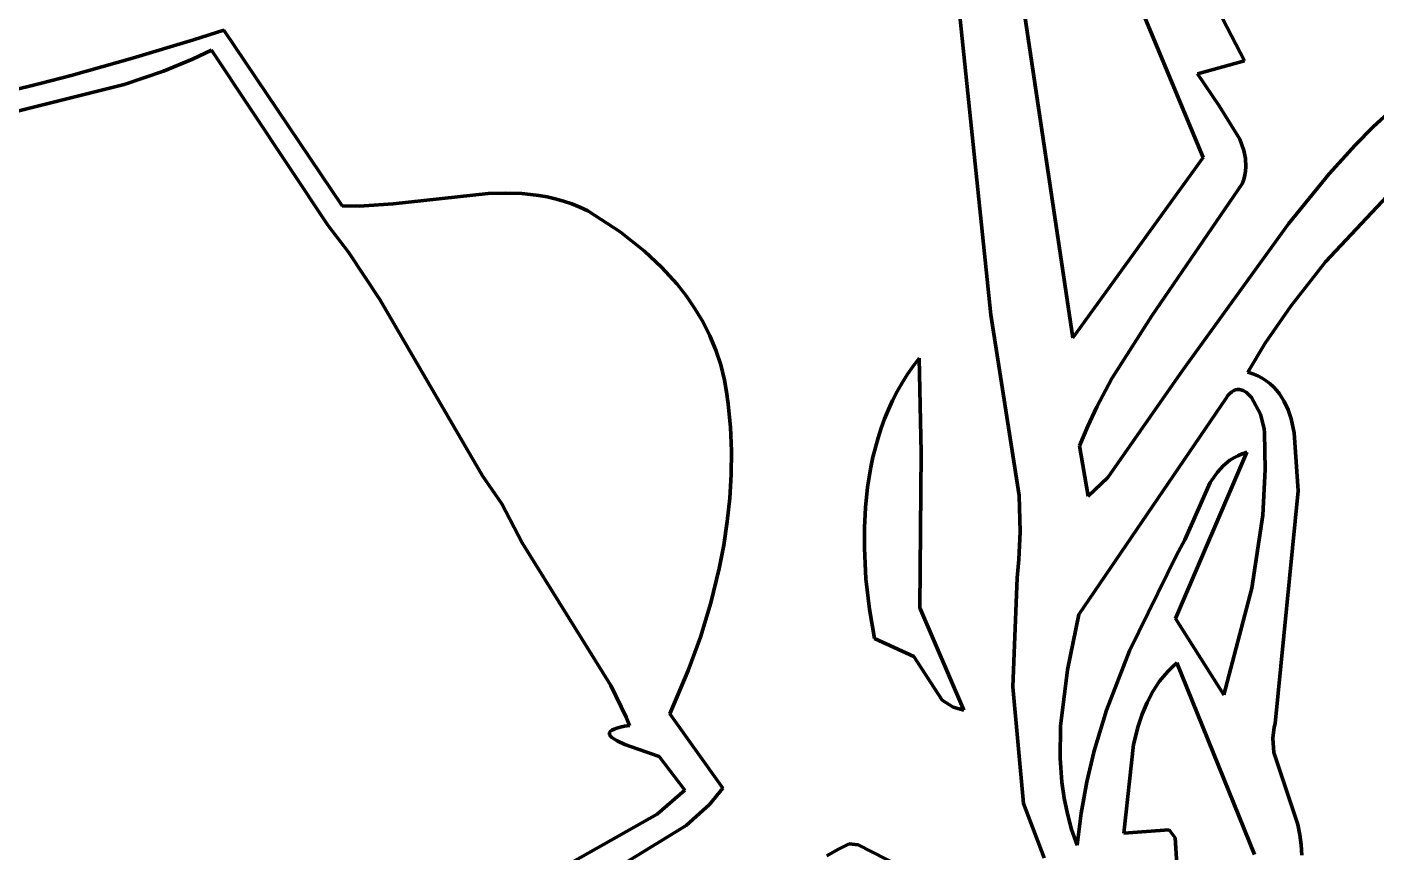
# Model space of a CAD drawing. Header units: millimetres. Extents: x 0 to 15.3, y 0 to 17.7.
# Drawn here: x 6.731 to 8.015, y 12.559 to 13.344 of the extents above; entities that cross this region are included whole.
import ezdxf

# ---------------------------------------------------------------- set-up
doc = ezdxf.new("R2010")
doc.units = ezdxf.units.MM
doc.layers.add('color#0a0a0aff', color=7, linetype='CONTINUOUS', lineweight=100)
doc.layers.add('color#ffffffff', color=7, linetype='CONTINUOUS', lineweight=100)

msp = doc.modelspace()

# ---------------------------------------------------------------- linework, layer by layer
at = {"layer": 'color#0a0a0aff'}
for p, q in [((7.6647, 13.4602), (7.7261, 13.0483)), ((7.8261, 13.434), (7.8894, 13.3117)), ((7.6482, 13.0703), (7.6163, 13.3761)), ((7.85, 13.2199), (7.7904, 13.3627)), ((6.8897, 13.3318), (6.9186, 13.341)), ((6.9186, 13.341), (7.031, 13.1739)), ((6.8316, 13.3142), (6.8897, 13.3318)), ((6.9067, 13.3218), (6.8887, 13.3133)), ((7.0175, 13.1554), (6.9067, 13.3218)), ((6.8024, 13.3059), (6.8316, 13.3142)), ((6.8887, 13.3133), (6.8612, 13.302)), ((7.8894, 13.3117), (7.8447, 13.2993)), ((6.7437, 13.2902), (6.7731, 13.2979)), ((6.7731, 13.2979), (6.8024, 13.3059)), ((6.8612, 13.302), (6.8237, 13.2893)), ((7.8447, 13.2993), (7.8652, 13.2689)), ((6.8237, 13.2893), (6.6315, 13.2413)), ((6.7142, 13.2828), (6.7437, 13.2902)), ((7.8652, 13.2689), (7.8849, 13.2373)), ((8.0119, 13.2488), (8.0299, 13.2655)), ((7.9946, 13.2315), (8.0119, 13.2488)), ((7.8849, 13.2373), (7.8889, 13.2263)), ((7.9699, 13.2043), (7.9946, 13.2315)), ((7.7261, 13.0483), (7.85, 13.2199)), ((7.8889, 13.2263), (7.8903, 13.2187)), ((7.8903, 13.2187), (7.8907, 13.2109)), ((7.8903, 13.2069), (7.8897, 13.2029)), ((7.8907, 13.2109), (7.8903, 13.2069)), ((7.8873, 13.1947), (7.8013, 13.0693)), ((7.8887, 13.1989), (7.8873, 13.1947)), ((7.8897, 13.2029), (7.8887, 13.1989)), ((7.9313, 13.1566), (7.9699, 13.2043)), ((8.0398, 13.1985), (7.9666, 13.1204)), ((7.0797, 13.1756), (7.1698, 13.1856)), ((7.1698, 13.1856), (7.186, 13.186)), ((7.186, 13.186), (7.2021, 13.1854)), ((7.2021, 13.1854), (7.2101, 13.1847)), ((7.2101, 13.1847), (7.2181, 13.1837)), ((7.2181, 13.1837), (7.226, 13.1823)), ((7.226, 13.1823), (7.2338, 13.1805)), ((7.2338, 13.1805), (7.2416, 13.1783)), ((7.031, 13.1739), (7.0471, 13.1736)), ((7.0471, 13.1736), (7.0797, 13.1756)), ((7.2416, 13.1783), (7.2494, 13.1756)), ((7.2494, 13.1756), (7.2571, 13.1725)), ((7.2571, 13.1725), (7.2647, 13.1689)), ((7.2647, 13.1689), (7.2956, 13.149)), ((7.0371, 13.1296), (7.0175, 13.1554)), ((7.8305, 13.0171), (7.9313, 13.1566)), ((7.2956, 13.149), (7.3187, 13.1307)), ((7.0669, 13.0848), (7.0371, 13.1296)), ((7.3187, 13.1307), (7.3349, 13.1156)), ((7.9666, 13.1204), (7.9334, 13.0785)), ((7.3349, 13.1156), (7.3496, 13.0993)), ((7.3496, 13.0993), (7.3587, 13.0878)), ((7.1646, 12.9172), (7.0669, 13.0848)), ((7.3587, 13.0878), (7.3669, 13.0757)), ((7.9334, 13.0785), (7.9092, 13.0432)), ((7.3669, 13.0757), (7.3744, 13.0632)), ((7.6749, 12.8984), (7.6482, 13.0703)), ((7.8013, 13.0693), (7.7632, 13.0095)), ((7.3744, 13.0632), (7.3809, 13.0501)), ((7.3809, 13.0501), (7.3866, 13.0366)), ((7.9092, 13.0432), (7.8926, 13.0157)), ((7.3866, 13.0366), (7.3912, 13.0225)), ((7.5742, 13.0214), (7.58, 13.0291)), ((7.58, 13.0291), (7.5818, 12.9392)), ((7.3912, 13.0225), (7.3947, 13.0079)), ((7.5637, 13.0055), (7.5687, 13.0136)), ((7.5687, 13.0136), (7.5742, 13.0214)), ((7.7594, 12.9156), (7.8305, 13.0171)), ((7.8926, 13.0157), (7.8975, 13.014)), ((7.8975, 13.014), (7.9021, 13.0121)), ((7.3947, 13.0079), (7.3966, 12.9968)), ((7.559, 12.9972), (7.5637, 13.0055)), ((7.7632, 13.0095), (7.7489, 12.9828)), ((7.9021, 13.0121), (7.9063, 13.0098)), ((7.9063, 13.0098), (7.9101, 13.0074)), ((7.9101, 13.0074), (7.9137, 13.0046)), ((7.9137, 13.0046), (7.9169, 13.0017)), ((7.9169, 13.0017), (7.9199, 12.9985)), ((7.3966, 12.9968), (7.3981, 12.9856)), ((7.5507, 12.9801), (7.5547, 12.9887)), ((7.5547, 12.9887), (7.559, 12.9972)), ((7.8719, 12.9909), (7.7319, 12.7851)), ((7.8737, 12.9934), (7.8719, 12.9909)), ((7.8755, 12.9954), (7.8737, 12.9934)), ((7.8774, 12.997), (7.8755, 12.9954)), ((7.8792, 12.9981), (7.8774, 12.997)), ((7.881, 12.9989), (7.8792, 12.9981)), ((7.8828, 12.9992), (7.881, 12.9989)), ((7.8846, 12.9992), (7.8828, 12.9992)), ((7.8881, 12.9983), (7.8846, 12.9992)), ((7.8914, 12.9962), (7.8881, 12.9983)), ((7.8961, 12.9915), (7.8914, 12.9962)), ((7.9046, 12.9756), (7.8961, 12.9915)), ((7.9199, 12.9985), (7.9226, 12.9951)), ((7.9226, 12.9951), (7.9272, 12.9878)), ((7.9272, 12.9878), (7.9308, 12.9798)), ((7.3981, 12.9856), (7.4003, 12.9631)), ((7.5471, 12.9713), (7.5507, 12.9801)), ((7.7489, 12.9828), (7.7404, 12.9644)), ((7.9082, 12.9618), (7.9046, 12.9756)), ((7.9308, 12.9798), (7.9337, 12.9714)), ((7.4003, 12.9631), (7.4013, 12.9407)), ((7.5409, 12.9533), (7.5438, 12.9624)), ((7.5438, 12.9624), (7.5471, 12.9713)), ((7.7404, 12.9644), (7.7326, 12.9456)), ((7.9084, 12.958), (7.9082, 12.9618)), ((7.9337, 12.9714), (7.9366, 12.9579)), ((7.5383, 12.9441), (7.5409, 12.9533)), ((7.9092, 12.9232), (7.9084, 12.958)), ((7.9366, 12.9579), (7.9405, 12.9028)), ((7.4013, 12.9407), (7.4011, 12.9182)), ((7.5359, 12.9348), (7.5383, 12.9441)), ((7.5818, 12.9392), (7.5806, 12.7914)), ((7.7326, 12.9456), (7.7406, 12.8978)), ((7.8916, 12.9395), (7.8239, 12.7813)), ((7.8792, 12.9341), (7.8831, 12.9361)), ((7.8831, 12.9361), (7.8872, 12.9379)), ((7.8872, 12.9379), (7.8916, 12.9395)), ((7.5308, 12.9064), (7.5339, 12.9254)), ((7.5339, 12.9254), (7.5359, 12.9348)), ((7.8636, 12.9207), (7.8692, 12.9266)), ((7.8692, 12.9266), (7.8756, 12.9318)), ((7.8756, 12.9318), (7.8792, 12.9341)), ((7.9067, 12.8796), (7.9092, 12.9232)), ((7.1828, 12.8905), (7.1646, 12.9172)), ((7.4011, 12.9182), (7.3998, 12.8958)), ((7.7406, 12.8978), (7.7594, 12.9156)), ((7.8328, 12.8561), (7.8566, 12.9107)), ((7.8566, 12.9107), (7.8636, 12.9207)), ((7.5288, 12.8871), (7.5308, 12.9064)), ((7.6759, 12.8637), (7.6749, 12.8984)), ((7.9405, 12.9028), (7.9185, 12.6815)), ((7.2024, 12.8533), (7.1828, 12.8905)), ((7.3998, 12.8958), (7.3974, 12.8735)), ((7.5278, 12.8677), (7.5288, 12.8871)), ((7.3974, 12.8735), (7.3941, 12.8512)), ((7.8963, 12.8103), (7.9067, 12.8796)), ((7.5278, 12.8482), (7.5278, 12.8677)), ((7.6748, 12.8376), (7.6759, 12.8637)), ((7.2866, 12.7176), (7.2024, 12.8533)), ((7.3941, 12.8512), (7.3898, 12.8291)), ((7.5293, 12.8191), (7.5278, 12.8482)), ((7.8247, 12.8415), (7.8328, 12.8561)), ((7.6731, 12.8201), (7.6748, 12.8376)), ((7.7799, 12.7507), (7.8247, 12.8415)), ((7.3898, 12.8291), (7.3817, 12.7962)), ((7.5327, 12.7904), (7.5293, 12.8191)), ((7.6689, 12.7163), (7.6731, 12.8201)), ((7.8699, 12.7087), (7.8963, 12.8103)), ((7.3817, 12.7962), (7.3718, 12.7638)), ((7.5375, 12.7625), (7.5327, 12.7904)), ((7.5806, 12.7914), (7.6223, 12.6941)), ((7.7319, 12.7851), (7.7209, 12.7325)), ((7.8239, 12.7813), (7.8699, 12.7087)), ((7.3718, 12.7638), (7.3603, 12.732)), ((7.5747, 12.7452), (7.5375, 12.7625)), ((7.6018, 12.7037), (7.5747, 12.7452)), ((7.7581, 12.6941), (7.7799, 12.7507)), ((7.3603, 12.732), (7.3426, 12.6906)), ((7.7209, 12.7325), (7.7145, 12.6791)), ((7.8164, 12.7309), (7.8124, 12.7264)), ((7.8206, 12.7352), (7.8164, 12.7309)), ((7.8252, 12.7393), (7.8206, 12.7352)), ((7.899, 12.5571), (7.8252, 12.7393)), ((7.8087, 12.7217), (7.8022, 12.7119)), ((7.8124, 12.7264), (7.8087, 12.7217)), ((7.3011, 12.6875), (7.2866, 12.7176)), ((7.6792, 12.6054), (7.6689, 12.7163)), ((7.8022, 12.7119), (7.7967, 12.7014)), ((7.6122, 12.6971), (7.6018, 12.7037)), ((7.6223, 12.6941), (7.6122, 12.6971)), ((7.7464, 12.6555), (7.7581, 12.6941)), ((7.7967, 12.7014), (7.7921, 12.6905)), ((7.2996, 12.6789), (7.3043, 12.6797)), ((7.3043, 12.6797), (7.3011, 12.6875)), ((7.3426, 12.6906), (7.3931, 12.6202)), ((7.7921, 12.6905), (7.7883, 12.6791)), ((7.9185, 12.6815), (7.9177, 12.678)), ((7.2853, 12.672), (7.2855, 12.6731)), ((7.2855, 12.6709), (7.2853, 12.672)), ((7.2855, 12.6731), (7.2863, 12.6742)), ((7.2861, 12.6698), (7.2855, 12.6709)), ((7.2872, 12.6687), (7.2861, 12.6698)), ((7.2863, 12.6742), (7.2877, 12.6752)), ((7.2886, 12.6675), (7.2872, 12.6687)), ((7.2877, 12.6752), (7.2897, 12.6762)), ((7.2925, 12.6652), (7.2886, 12.6675)), ((7.2897, 12.6762), (7.2923, 12.6772)), ((7.2923, 12.6772), (7.2956, 12.6781)), ((7.2956, 12.6781), (7.2996, 12.6789)), ((7.7145, 12.6791), (7.714, 12.6486)), ((7.7883, 12.6791), (7.7839, 12.6615)), ((7.9177, 12.678), (7.9165, 12.6676)), ((7.9165, 12.6676), (7.9172, 12.654)), ((7.3, 12.6617), (7.2925, 12.6652)), ((7.3262, 12.6525), (7.3, 12.6617)), ((7.7393, 12.6261), (7.7464, 12.6555)), ((7.7839, 12.6615), (7.7746, 12.5773)), ((7.9172, 12.654), (7.9403, 12.5856)), ((7.3307, 12.6509), (7.3262, 12.6525)), ((7.3325, 12.6502), (7.3307, 12.6509)), ((7.3571, 12.6181), (7.3325, 12.6502)), ((7.714, 12.6486), (7.7157, 12.6257)), ((7.3308, 12.5954), (7.3571, 12.6181)), ((7.3931, 12.6202), (7.3805, 12.6045)), ((7.7157, 12.6257), (7.7178, 12.6106)), ((7.7339, 12.5962), (7.7393, 12.6261)), ((7.3805, 12.6045), (7.3584, 12.5845)), ((7.6989, 12.5537), (7.6792, 12.6054)), ((7.7178, 12.6106), (7.7209, 12.5956)), ((7.2359, 12.5417), (7.3308, 12.5954)), ((7.7209, 12.5956), (7.725, 12.5807)), ((7.7302, 12.5659), (7.7339, 12.5962)), ((7.3584, 12.5845), (7.2771, 12.5347)), ((7.725, 12.5807), (7.7302, 12.5659)), ((7.7746, 12.5773), (7.8177, 12.5803)), ((7.8177, 12.5803), (7.8236, 12.5728)), ((7.9403, 12.5856), (7.942, 12.5758)), ((7.5026, 12.5616), (7.5133, 12.5672)), ((7.5133, 12.5672), (7.5219, 12.5662)), ((7.5219, 12.5662), (7.5889, 12.5318)), ((7.8236, 12.5728), (7.8263, 12.5279)), ((7.942, 12.5758), (7.9432, 12.5661)), ((7.9432, 12.5661), (7.944, 12.5564)), ((7.4921, 12.5558), (7.5026, 12.5616))]:
    msp.add_line(p, q, dxfattribs=at)
at = {"layer": 'color#ffffffff'}
for p, q in [((7.7261, 13.0483), (7.6647, 13.4602)), ((7.8894, 13.3117), (7.8261, 13.434)), ((7.6163, 13.3761), (7.6482, 13.0703)), ((7.7904, 13.3627), (7.85, 13.2199)), ((6.9186, 13.341), (6.8897, 13.3318)), ((7.031, 13.1739), (6.9186, 13.341)), ((6.8897, 13.3318), (6.8316, 13.3142)), ((6.8887, 13.3133), (6.9067, 13.3218)), ((6.9067, 13.3218), (7.0175, 13.1554)), ((6.8316, 13.3142), (6.8024, 13.3059)), ((6.8612, 13.302), (6.8887, 13.3133)), ((7.8447, 13.2993), (7.8894, 13.3117)), ((6.7731, 13.2979), (6.7437, 13.2902)), ((6.8024, 13.3059), (6.7731, 13.2979)), ((6.8237, 13.2893), (6.8612, 13.302)), ((7.8652, 13.2689), (7.8447, 13.2993)), ((6.6315, 13.2413), (6.8237, 13.2893)), ((6.7437, 13.2902), (6.7142, 13.2828)), ((7.8849, 13.2373), (7.8652, 13.2689)), ((8.0299, 13.2655), (8.0119, 13.2488)), ((8.0119, 13.2488), (7.9946, 13.2315)), ((7.8889, 13.2263), (7.8849, 13.2373)), ((7.9946, 13.2315), (7.9699, 13.2043)), ((7.85, 13.2199), (7.7261, 13.0483)), ((7.8903, 13.2187), (7.8889, 13.2263)), ((7.8907, 13.2109), (7.8903, 13.2187)), ((7.8897, 13.2029), (7.8903, 13.2069)), ((7.8903, 13.2069), (7.8907, 13.2109)), ((7.8013, 13.0693), (7.8873, 13.1947)), ((7.8873, 13.1947), (7.8887, 13.1989)), ((7.8887, 13.1989), (7.8897, 13.2029)), ((7.9699, 13.2043), (7.9313, 13.1566)), ((7.9666, 13.1204), (8.0398, 13.1985)), ((7.1698, 13.1856), (7.0797, 13.1756)), ((7.186, 13.186), (7.1698, 13.1856)), ((7.2021, 13.1854), (7.186, 13.186)), ((7.2101, 13.1847), (7.2021, 13.1854)), ((7.2181, 13.1837), (7.2101, 13.1847)), ((7.226, 13.1823), (7.2181, 13.1837)), ((7.2338, 13.1805), (7.226, 13.1823)), ((7.2416, 13.1783), (7.2338, 13.1805)), ((7.0471, 13.1736), (7.031, 13.1739)), ((7.0797, 13.1756), (7.0471, 13.1736)), ((7.2494, 13.1756), (7.2416, 13.1783)), ((7.2571, 13.1725), (7.2494, 13.1756)), ((7.2647, 13.1689), (7.2571, 13.1725)), ((7.2956, 13.149), (7.2647, 13.1689)), ((7.0175, 13.1554), (7.0371, 13.1296)), ((7.9313, 13.1566), (7.8305, 13.0171)), ((7.3187, 13.1307), (7.2956, 13.149)), ((7.0371, 13.1296), (7.0669, 13.0848)), ((7.3349, 13.1156), (7.3187, 13.1307)), ((7.9334, 13.0785), (7.9666, 13.1204)), ((7.3496, 13.0993), (7.3349, 13.1156)), ((7.3587, 13.0878), (7.3496, 13.0993)), ((7.0669, 13.0848), (7.1646, 12.9172)), ((7.3669, 13.0757), (7.3587, 13.0878)), ((7.9092, 13.0432), (7.9334, 13.0785)), ((7.3744, 13.0632), (7.3669, 13.0757)), ((7.6482, 13.0703), (7.6749, 12.8984)), ((7.7632, 13.0095), (7.8013, 13.0693)), ((7.3809, 13.0501), (7.3744, 13.0632)), ((7.3866, 13.0366), (7.3809, 13.0501)), ((7.8926, 13.0157), (7.9092, 13.0432)), ((7.3912, 13.0225), (7.3866, 13.0366)), ((7.58, 13.0291), (7.5742, 13.0214)), ((7.5818, 12.9392), (7.58, 13.0291)), ((7.3947, 13.0079), (7.3912, 13.0225)), ((7.5687, 13.0136), (7.5637, 13.0055)), ((7.5742, 13.0214), (7.5687, 13.0136)), ((7.8305, 13.0171), (7.7594, 12.9156)), ((7.8975, 13.014), (7.8926, 13.0157)), ((7.9021, 13.0121), (7.8975, 13.014)), ((7.3966, 12.9968), (7.3947, 13.0079)), ((7.5637, 13.0055), (7.559, 12.9972)), ((7.7489, 12.9828), (7.7632, 13.0095)), ((7.9063, 13.0098), (7.9021, 13.0121)), ((7.9101, 13.0074), (7.9063, 13.0098)), ((7.9137, 13.0046), (7.9101, 13.0074)), ((7.9169, 13.0017), (7.9137, 13.0046)), ((7.9199, 12.9985), (7.9169, 13.0017)), ((7.3981, 12.9856), (7.3966, 12.9968)), ((7.5547, 12.9887), (7.5507, 12.9801)), ((7.559, 12.9972), (7.5547, 12.9887)), ((7.7319, 12.7851), (7.8719, 12.9909)), ((7.8719, 12.9909), (7.8737, 12.9934)), ((7.8737, 12.9934), (7.8755, 12.9954)), ((7.8755, 12.9954), (7.8774, 12.997)), ((7.8774, 12.997), (7.8792, 12.9981)), ((7.8792, 12.9981), (7.881, 12.9989)), ((7.881, 12.9989), (7.8828, 12.9992)), ((7.8828, 12.9992), (7.8846, 12.9992)), ((7.8846, 12.9992), (7.8881, 12.9983)), ((7.8881, 12.9983), (7.8914, 12.9962)), ((7.8914, 12.9962), (7.8961, 12.9915)), ((7.8961, 12.9915), (7.9046, 12.9756)), ((7.9226, 12.9951), (7.9199, 12.9985)), ((7.9272, 12.9878), (7.9226, 12.9951)), ((7.9308, 12.9798), (7.9272, 12.9878)), ((7.4003, 12.9631), (7.3981, 12.9856)), ((7.5507, 12.9801), (7.5471, 12.9713)), ((7.7404, 12.9644), (7.7489, 12.9828)), ((7.9046, 12.9756), (7.9082, 12.9618)), ((7.9337, 12.9714), (7.9308, 12.9798)), ((7.4013, 12.9407), (7.4003, 12.9631)), ((7.5438, 12.9624), (7.5409, 12.9533)), ((7.5471, 12.9713), (7.5438, 12.9624)), ((7.7326, 12.9456), (7.7404, 12.9644)), ((7.9082, 12.9618), (7.9084, 12.958)), ((7.9366, 12.9579), (7.9337, 12.9714)), ((7.5409, 12.9533), (7.5383, 12.9441)), ((7.9084, 12.958), (7.9092, 12.9232)), ((7.9405, 12.9028), (7.9366, 12.9579)), ((7.4011, 12.9182), (7.4013, 12.9407)), ((7.5383, 12.9441), (7.5359, 12.9348)), ((7.5806, 12.7914), (7.5818, 12.9392)), ((7.7406, 12.8978), (7.7326, 12.9456)), ((7.8239, 12.7813), (7.8916, 12.9395)), ((7.8831, 12.9361), (7.8792, 12.9341)), ((7.8872, 12.9379), (7.8831, 12.9361)), ((7.8916, 12.9395), (7.8872, 12.9379)), ((7.5339, 12.9254), (7.5308, 12.9064)), ((7.5359, 12.9348), (7.5339, 12.9254)), ((7.8692, 12.9266), (7.8636, 12.9207)), ((7.8756, 12.9318), (7.8692, 12.9266)), ((7.8792, 12.9341), (7.8756, 12.9318)), ((7.9092, 12.9232), (7.9067, 12.8796)), ((7.1646, 12.9172), (7.1828, 12.8905)), ((7.3998, 12.8958), (7.4011, 12.9182)), ((7.7594, 12.9156), (7.7406, 12.8978)), ((7.8566, 12.9107), (7.8328, 12.8561)), ((7.8636, 12.9207), (7.8566, 12.9107)), ((7.5308, 12.9064), (7.5288, 12.8871)), ((7.6749, 12.8984), (7.6759, 12.8637)), ((7.9185, 12.6815), (7.9405, 12.9028)), ((7.1828, 12.8905), (7.2024, 12.8533)), ((7.3974, 12.8735), (7.3998, 12.8958)), ((7.5288, 12.8871), (7.5278, 12.8677)), ((7.3941, 12.8512), (7.3974, 12.8735)), ((7.9067, 12.8796), (7.8963, 12.8103)), ((7.5278, 12.8677), (7.5278, 12.8482)), ((7.6759, 12.8637), (7.6748, 12.8376)), ((7.2024, 12.8533), (7.2866, 12.7176)), ((7.3898, 12.8291), (7.3941, 12.8512)), ((7.5278, 12.8482), (7.5293, 12.8191)), ((7.8328, 12.8561), (7.8247, 12.8415)), ((7.6748, 12.8376), (7.6731, 12.8201)), ((7.8247, 12.8415), (7.7799, 12.7507)), ((7.3817, 12.7962), (7.3898, 12.8291)), ((7.5293, 12.8191), (7.5327, 12.7904)), ((7.6731, 12.8201), (7.6689, 12.7163)), ((7.8963, 12.8103), (7.8699, 12.7087)), ((7.3718, 12.7638), (7.3817, 12.7962)), ((7.5327, 12.7904), (7.5375, 12.7625)), ((7.6223, 12.6941), (7.5806, 12.7914)), ((7.7209, 12.7325), (7.7319, 12.7851)), ((7.8699, 12.7087), (7.8239, 12.7813)), ((7.3603, 12.732), (7.3718, 12.7638)), ((7.5375, 12.7625), (7.5747, 12.7452)), ((7.5747, 12.7452), (7.6018, 12.7037)), ((7.7799, 12.7507), (7.7581, 12.6941)), ((7.3426, 12.6906), (7.3603, 12.732)), ((7.7145, 12.6791), (7.7209, 12.7325)), ((7.8124, 12.7264), (7.8164, 12.7309)), ((7.8164, 12.7309), (7.8206, 12.7352)), ((7.8206, 12.7352), (7.8252, 12.7393)), ((7.8252, 12.7393), (7.899, 12.5571)), ((7.8022, 12.7119), (7.8087, 12.7217)), ((7.8087, 12.7217), (7.8124, 12.7264)), ((7.2866, 12.7176), (7.3011, 12.6875)), ((7.6689, 12.7163), (7.6792, 12.6054)), ((7.7967, 12.7014), (7.8022, 12.7119)), ((7.6018, 12.7037), (7.6122, 12.6971)), ((7.6122, 12.6971), (7.6223, 12.6941)), ((7.7581, 12.6941), (7.7464, 12.6555)), ((7.7921, 12.6905), (7.7967, 12.7014)), ((7.3043, 12.6797), (7.2996, 12.6789)), ((7.3011, 12.6875), (7.3043, 12.6797)), ((7.3931, 12.6202), (7.3426, 12.6906)), ((7.7883, 12.6791), (7.7921, 12.6905)), ((7.9177, 12.678), (7.9185, 12.6815)), ((7.2855, 12.6731), (7.2853, 12.672)), ((7.2853, 12.672), (7.2855, 12.6709)), ((7.2863, 12.6742), (7.2855, 12.6731)), ((7.2855, 12.6709), (7.2861, 12.6698)), ((7.2861, 12.6698), (7.2872, 12.6687)), ((7.2877, 12.6752), (7.2863, 12.6742)), ((7.2872, 12.6687), (7.2886, 12.6675)), ((7.2897, 12.6762), (7.2877, 12.6752)), ((7.2886, 12.6675), (7.2925, 12.6652)), ((7.2923, 12.6772), (7.2897, 12.6762)), ((7.2956, 12.6781), (7.2923, 12.6772)), ((7.2996, 12.6789), (7.2956, 12.6781)), ((7.714, 12.6486), (7.7145, 12.6791)), ((7.7839, 12.6615), (7.7883, 12.6791)), ((7.9165, 12.6676), (7.9177, 12.678)), ((7.9172, 12.654), (7.9165, 12.6676)), ((7.2925, 12.6652), (7.3, 12.6617)), ((7.3, 12.6617), (7.3262, 12.6525)), ((7.7464, 12.6555), (7.7393, 12.6261)), ((7.7746, 12.5773), (7.7839, 12.6615)), ((7.9403, 12.5856), (7.9172, 12.654)), ((7.3262, 12.6525), (7.3307, 12.6509)), ((7.3307, 12.6509), (7.3325, 12.6502)), ((7.3325, 12.6502), (7.3571, 12.6181)), ((7.7157, 12.6257), (7.714, 12.6486)), ((7.3571, 12.6181), (7.3308, 12.5954)), ((7.3805, 12.6045), (7.3931, 12.6202)), ((7.7178, 12.6106), (7.7157, 12.6257)), ((7.7393, 12.6261), (7.7339, 12.5962)), ((7.3584, 12.5845), (7.3805, 12.6045)), ((7.6792, 12.6054), (7.6989, 12.5537)), ((7.7209, 12.5956), (7.7178, 12.6106)), ((7.3308, 12.5954), (7.2359, 12.5417)), ((7.725, 12.5807), (7.7209, 12.5956)), ((7.7339, 12.5962), (7.7302, 12.5659)), ((7.2771, 12.5347), (7.3584, 12.5845)), ((7.7302, 12.5659), (7.725, 12.5807)), ((7.8177, 12.5803), (7.7746, 12.5773)), ((7.8236, 12.5728), (7.8177, 12.5803)), ((7.942, 12.5758), (7.9403, 12.5856)), ((7.5133, 12.5672), (7.5026, 12.5616)), ((7.5219, 12.5662), (7.5133, 12.5672)), ((7.5889, 12.5318), (7.5219, 12.5662)), ((7.8263, 12.5279), (7.8236, 12.5728)), ((7.9432, 12.5661), (7.942, 12.5758)), ((7.944, 12.5564), (7.9432, 12.5661)), ((7.5026, 12.5616), (7.4921, 12.5558))]:
    msp.add_line(p, q, dxfattribs=at)

doc.saveas('drawing.dxf')
